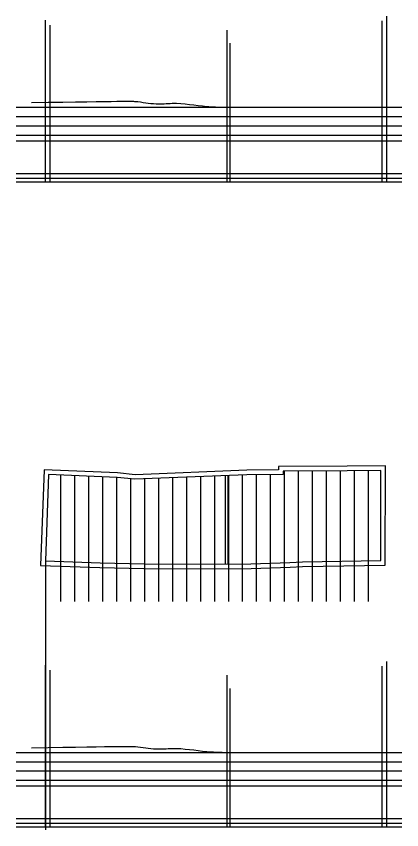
# Model space of a CAD drawing. Header units: metres. Extents: x 1491 to 3802, y 1670 to 4183.
# Drawn here: x 1570.1 to 1611.4, y 1790.5 to 1877.8 of the extents above; entities that cross this region are included whole.
import ezdxf

# ---------------------------------------------------------------- set-up
doc = ezdxf.new("R2010")
doc.units = ezdxf.units.M

msp = doc.modelspace()

# ---------------------------------------------------------------- linework, layer by layer
for p, q in [((1573.216, 1860.016), (1573.216, 1877.354)), ((1609.334, 1860.016), (1609.334, 1877.272)), ((1609.833, 1860.016), (1609.833, 1877.774)), ((1573.695, 1860.016), (1573.695, 1876.835)), ((1592.67, 1876.282), (1592.67, 1860.016)), ((1592.969, 1874.874), (1592.969, 1860.016)), ((1570.07, 1868.016), (1611.422, 1868.016)), ((1570.07, 1867.016), (1611.422, 1867.016)), ((1570.07, 1866.016), (1611.422, 1866.016)), ((1570.07, 1865.016), (1611.422, 1865.016)), ((1570.07, 1864.416), (1611.422, 1864.416)), ((1570.07, 1860.916), (1611.422, 1860.916)), ((1570.07, 1860.416), (1611.422, 1860.416)), ((1570.07, 1860.016), (1611.422, 1860.016)), ((1574.822, 1828.554), (1574.822, 1814.993)), ((1576.322, 1828.49), (1576.322, 1814.993)), ((1577.822, 1828.427), (1577.822, 1814.993)), ((1579.322, 1828.363), (1579.322, 1814.993)), ((1589.822, 1828.379), (1589.822, 1814.993)), ((1591.322, 1828.439), (1591.322, 1814.993)), ((1592.52, 1819.022), (1592.52, 1828.488)), ((1592.819, 1819.024), (1592.819, 1828.5)), ((1592.822, 1828.5), (1592.822, 1814.993)), ((1594.322, 1828.561), (1594.322, 1814.993)), ((1595.822, 1828.589), (1595.822, 1814.993)), ((1597.322, 1828.6), (1597.322, 1814.993)), ((1598.822, 1828.973), (1598.822, 1814.993)), ((1600.322, 1828.984), (1600.322, 1814.993)), ((1601.822, 1828.994), (1601.822, 1814.993)), ((1603.322, 1829.004), (1603.322, 1814.993)), ((1603.322, 1829.004), (1603.322, 1814.993)), ((1604.822, 1829.015), (1604.822, 1814.993)), ((1606.322, 1829.025), (1606.322, 1814.993)), ((1607.822, 1829.035), (1607.822, 1814.993)), ((1580.822, 1828.3), (1580.822, 1814.993)), ((1582.322, 1828.146), (1582.322, 1814.993)), ((1583.822, 1828.137), (1583.822, 1814.993)), ((1585.322, 1828.197), (1585.322, 1814.993)), ((1586.822, 1828.258), (1586.822, 1814.993)), ((1588.322, 1828.318), (1588.322, 1814.993)), ((1573.2, 1819.342), (1573.2, 1790.502)), ((1609.833, 1790.803), (1609.833, 1808.561)), ((1573.216, 1790.803), (1573.216, 1808.141)), ((1573.695, 1790.803), (1573.695, 1807.622)), ((1609.334, 1790.803), (1609.334, 1808.059)), ((1592.67, 1807.069), (1592.67, 1790.803)), ((1592.969, 1805.661), (1592.969, 1790.803)), ((1570.07, 1798.803), (1611.422, 1798.803)), ((1570.07, 1797.803), (1611.422, 1797.803)), ((1570.07, 1796.803), (1611.422, 1796.803)), ((1570.07, 1795.803), (1611.422, 1795.803)), ((1570.07, 1795.203), (1611.422, 1795.203)), ((1570.07, 1791.703), (1611.422, 1791.703)), ((1570.07, 1791.203), (1611.422, 1791.203)), ((1570.07, 1790.803), (1611.422, 1790.803))]:
    msp.add_line(p, q)
for points in [[(1582.815, 1828.594), (1580.934, 1828.794), (1573.066, 1829.126), (1572.684, 1818.863), (1579.051, 1818.626), (1585.346, 1818.484), (1595.26, 1818.54), (1599.438, 1818.688), (1599.438, 1818.688), (1600.786, 1818.736), (1609.661, 1818.903), (1609.683, 1829.546), (1605.578, 1829.518), (1598.193, 1829.467), (1598.191, 1829.105), (1594.807, 1829.079)], [(1599.42, 1819.186), (1600.773, 1819.234), (1609.164, 1819.391), (1609.184, 1829.045), (1605.581, 1829.02), (1598.688, 1828.972), (1598.686, 1828.611), (1594.819, 1828.581), (1582.799, 1828.095), (1580.897, 1828.297), (1573.545, 1828.608), (1573.2, 1819.342), (1579.066, 1819.124), (1585.35, 1818.982), (1595.25, 1819.038)]]:
    msp.add_lwpolyline(points, close=True)
at = {"color": 8, "linetype": 'Continuous', "ltscale": 12}
for points in [[(1571.695, 1868.517), (1581.804, 1868.67), (1583.072, 1868.701), (1584.894, 1868.275), (1587.463, 1868.569), (1589.893, 1868.106), (1591.855, 1868.017), (1592.578, 1868.016), (1592.67, 1868.016)], [(1571.695, 1799.304), (1581.804, 1799.457), (1583.072, 1799.488), (1584.894, 1799.062), (1587.463, 1799.356), (1589.893, 1798.893), (1591.855, 1798.804), (1592.578, 1798.803), (1592.67, 1798.803)]]:
    msp.add_open_spline(points, degree=3, knots=[0, 0, 0, 0, 1.131121, 2.732888, 3.984948, 6.662257, 8.023629, 8.223634, 8.223634, 8.223634, 8.223634], dxfattribs=at)

doc.saveas('drawing.dxf')
